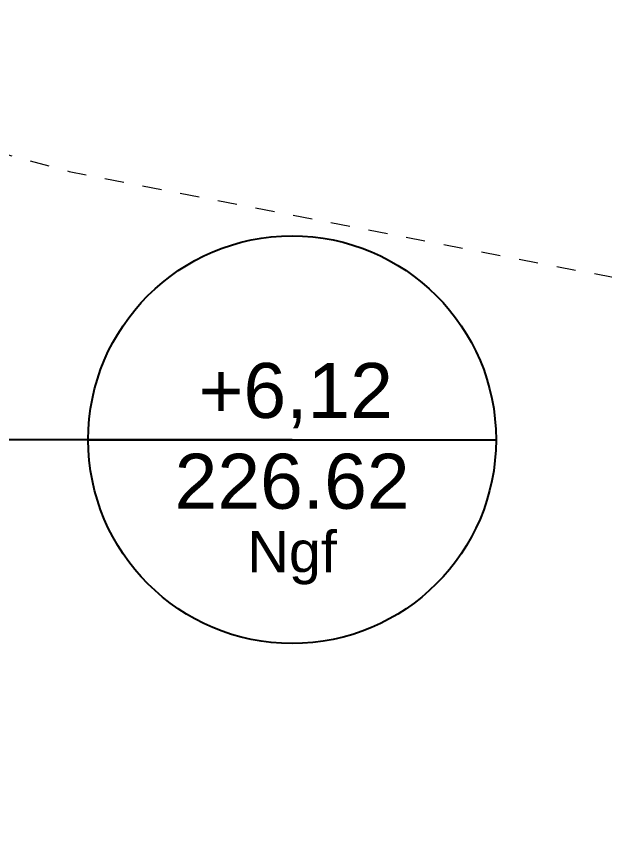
# Model space of a CAD drawing. Header units: centimetres. Extents: x -35664 to 50682, y -23001 to 23705.
# Drawn here: x 7637.3 to 7799.5, y -11921.7 to -11694.1 of the extents above; entities that cross this region are included whole.
import ezdxf

# ---------------------------------------------------------------- set-up
doc = ezdxf.new("R2010")
doc.units = ezdxf.units.CM
doc.linetypes.add('VW-01', pattern=[0.41656, 0.20828, -0.20828])
for name, color, linetype in [('B Général', 252, 'Continuous'), ('C ANNOTATIONS-niveaux', 252, 'Continuous'), ('prlm-Coupe', 252, 'Continuous')]:
    doc.layers.add(name, color=color, linetype=linetype)
doc.styles.add('Arial', font='arial.ttf')

# ---------------------------------------------------------------- blocks, each defined once
blk = doc.blocks.new('B 90.Alti BAT A ACCROTERE R+2')
at = {"layer": 'C ANNOTATIONS-niveaux', "linetype": 'Continuous'}
blk.add_line((-55.92, -9.05), (56.58, -9.05), dxfattribs=at)
blk.add_circle((0.33, -9.05), 56.25, dxfattribs=at)
at = {"layer": 'C ANNOTATIONS-niveaux', "attachment_point": 2, "rotation": 0, "line_spacing_factor": 0.958078, "style": 'Arial'}
for s, insert, char_height in [('+6,12', (1.33, 12.12), 15.172), ('226.62', (0.33, -12.93), 15.172), ('Ngf', (0.33, -34.24), 11.379)]:
    blk.add_mtext(s, dxfattribs=dict(at, insert=insert, char_height=char_height))
blk = doc.blocks.new('A$C373B78D5')
at = {"layer": 'B Général', "linetype": 'Continuous', "lineweight": 25}
blk.add_line((-15398.28, 5662), (-15494.41, 5662), dxfattribs=at)
at = {"layer": 'B Général', "linetype": 'VW-01', "lineweight": 18, "ltscale": 25.4, "flags": 128}
blk.add_lwpolyline([(-19898.35, 6695.91), (-19477.83, 6678), (-19419.84, 6678), (-18811.74, 6459), (-17388, 6109), (-17092.71, 6083), (-15975.46, 5817), (-15684.16, 5797), (-15459.75, 5736), (-14945.77, 5636), (-13908.75, 5450), (-13283.66, 5348), (-12877.71, 5210), (-12466.56, 5204), (-12263.93, 5176.73), (-12213.96, 5176.73)], dxfattribs=at)
at = {"layer": 'B Général'}
blk.add_blockref('B 90.Alti BAT A ACCROTERE R+2', (-15398.61, 5671.05), dxfattribs=at)

msp = doc.modelspace()

# ---------------------------------------------------------------- block references
at = {"layer": 'prlm-Coupe'}
msp.add_blockref('A$C373B78D5', (23111.623, -17472.851), dxfattribs=at)

doc.saveas('drawing.dxf')
